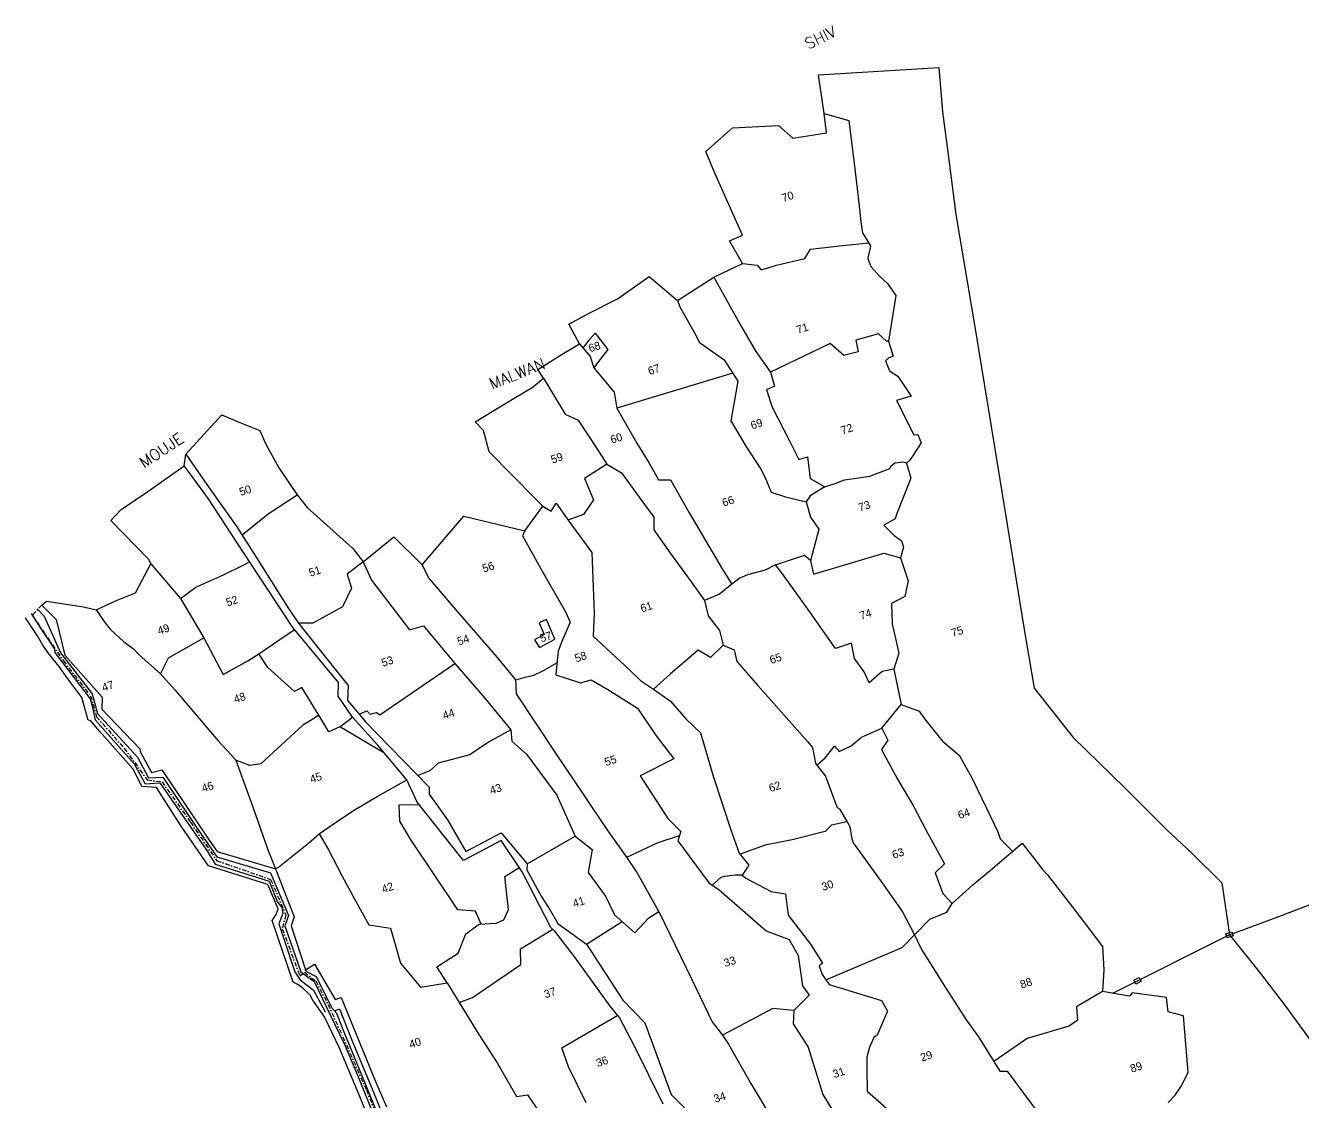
# Model space of a CAD drawing. Header units: metres. Extents: x 337193 to 339708, y 1772595 to 1775040.
# Drawn here: x 337193 to 338645, y 1773817 to 1775040 of the extents above; entities that cross this region are included whole.
import ezdxf

# ---------------------------------------------------------------- set-up
doc = ezdxf.new("R2010")
doc.units = ezdxf.units.M
doc.header["$MEASUREMENT"] = 0
doc.linetypes.add('DASHDOT', pattern=[1, 0.5, -0.25, 0, -0.25])
for name, color, linetype in [('LINE_WATER', 4, 'Continuous'), ('OFF', 1, 'Continuous'), ('POLY_PARCEL', 6, 'Continuous'), ('POLY_ROAD', 30, 'Continuous'), ('POLY_WATER', 4, 'Continuous'), ('TEXT_MAPOUT', 7, 'Continuous'), ('TEXT_PARCEL', 7, 'Continuous'), ('V_BOUND_LINE', 7, 'Continuous'), ('V_BOUND_STREAM_LINE', 7, 'DASHDOT')]:
    doc.layers.add(name, color=color, linetype=linetype)
doc.styles.get("Standard").update_dxf_attribs({"font": 'simplex.shx'})
doc.styles.add('TEXT_MAP', font='', dxfattribs={"height": 1.8})
doc.styles.get('TEXT_MAP').set_extended_font_data('Kruti Dev 050')

msp = doc.modelspace()

# ---------------------------------------------------------------- linework, layer by layer
for points in [[(338556.7, 1774008.8), (338563.4, 1774011), (338564.9, 1774006.4), (338558.3, 1774004.2)], [(338452.1, 1773956), (338458.4, 1773959.1), (338460.6, 1773954.8), (338454.3, 1773951.6)]]:
    msp.add_lwpolyline(points, close=True)
at = {"layer": 'LINE_WATER'}
for p, q in [((337199.2, 1774372.6), (337209.7, 1774355.9)), ((337205.9, 1774378), (337214, 1774369.7)), ((337214, 1774369.7), (337232.4, 1774327.9)), ((337206.3, 1774347.4), (337192.8, 1774367.6)), ((337209.7, 1774355.9), (337225.5, 1774333)), ((337212.6, 1774336.7), (337206.3, 1774347.4)), ((337217.3, 1774329.6), (337212.6, 1774336.7)), ((337224.1, 1774320.8), (337217.3, 1774329.6)), ((337225.5, 1774333), (337226.2, 1774328.2)), ((337226.2, 1774328.2), (337266.2, 1774275.7)), ((337232.4, 1774327.9), (337268.5, 1774281.3)), ((337231.2, 1774312.4), (337224.1, 1774320.8)), ((337240.9, 1774298.3), (337231.2, 1774312.4)), ((337256.6, 1774277.3), (337240.9, 1774298.3)), ((337263.9, 1774251.6), (337256.6, 1774277.3)), ((337266.2, 1774275.7), (337268.4, 1774267.3)), ((337268.5, 1774281.3), (337274.5, 1774259.1)), ((337268.4, 1774267.3), (337271.9, 1774251.7)), ((337274.5, 1774259.1), (337319.9, 1774209.3)), ((337267.1, 1774250.7), (337263.9, 1774251.6)), ((337276.7, 1774239), (337267.1, 1774250.7)), ((337271.9, 1774251.7), (337316.1, 1774201.8)), ((337315.3, 1774195.9), (337276.7, 1774239)), ((337319.9, 1774209.3), (337332.7, 1774186)), ((337318.8, 1774188.7), (337315.3, 1774195.9)), ((337316.1, 1774201.8), (337328.9, 1774179.2)), ((337324.9, 1774176), (337318.8, 1774188.7)), ((337328.9, 1774179.2), (337345.6, 1774180.2)), ((337332.7, 1774186), (337348.8, 1774186.7)), ((337345.6, 1774180.2), (337399.6, 1774102.4)), ((337348.8, 1774186.7), (337387.5, 1774129)), ((337341.5, 1774174.9), (337324.9, 1774176)), ((337369.8, 1774131.1), (337341.5, 1774174.9)), ((337400.6, 1774085.8), (337369.8, 1774131.1)), ((337387.5, 1774129), (337410.2, 1774096.2)), ((337399.6, 1774102.4), (337408.4, 1774087.9)), ((337410.2, 1774096.2), (337471, 1774078.2)), ((337428.5, 1774077.1), (337400.6, 1774085.8)), ((337408.4, 1774087.9), (337469.8, 1774068.5)), ((337468.1, 1774064.6), (337428.5, 1774077.1)), ((337480, 1774037), (337468.1, 1774064.6)), ((337469.8, 1774068.5), (337479.3, 1774044.8)), ((337471, 1774078.2), (337491.5, 1774029.5)), ((337477.6, 1774030.5), (337480, 1774037)), ((337479.3, 1774044.8), (337483.9, 1774038.6)), ((337483.9, 1774038.6), (337485.3, 1774031.7)), ((337473, 1774023.8), (337477.6, 1774030.5)), ((337496.8, 1773953.9), (337473, 1774023.8)), ((337485.3, 1774031.7), (337480.6, 1774020.1)), ((337491.5, 1774029.5), (337487.5, 1774018)), ((337480.6, 1774020.1), (337498.8, 1773965.7)), ((337487.5, 1774018), (337505.5, 1773965.7)), ((337498.8, 1773965.7), (337505, 1773956.4)), ((337505.5, 1773965.7), (337520.6, 1773954.5)), ((337512.6, 1773965.4), (337511.1, 1773968)), ((337523.3, 1773959.7), (337512.6, 1773965.4)), ((337501.6, 1773951.5), (337496.8, 1773953.9)), ((337507.7, 1773947.5), (337501.6, 1773951.5)), ((337505, 1773956.4), (337519.9, 1773944.8)), ((337520.6, 1773954.5), (337529.8, 1773935.8)), ((337541, 1773924.8), (337523.3, 1773959.7)), ((337516.4, 1773939.1), (337507.7, 1773947.5)), ((337519.4, 1773933.5), (337516.4, 1773939.1)), ((337532.7, 1773914.6), (337519.4, 1773933.5)), ((337519.9, 1773944.8), (337533.4, 1773920.2)), ((337529.8, 1773935.8), (337544.3, 1773905.9)), ((337546.6, 1773918.1), (337541, 1773924.8)), ((337543.9, 1773921.3), (337549.4, 1773923.5)), ((337549.4, 1773923.5), (337563, 1773890)), ((337549.9, 1773878.1), (337532.7, 1773914.6)), ((337544.3, 1773905.9), (337555.5, 1773882.3)), ((337553.1, 1773901.4), (337546.6, 1773918.1)), ((337581.1, 1773833.5), (337553.1, 1773901.4)), ((337563, 1773890), (337587.2, 1773831.6)), ((337573.4, 1773822), (337549.9, 1773878.1)), ((337555.5, 1773882.3), (337571.8, 1773843.8)), ((337571.8, 1773843.8), (337587.6, 1773805.1)), ((337610.5, 1773760.7), (337581.1, 1773833.5)), ((337598.7, 1773759), (337573.4, 1773822)), ((337587.2, 1773831.6), (337611.8, 1773770.5))]:
    msp.add_line(p, q, dxfattribs=at)
at = {"layer": 'OFF'}
msp.add_line((337373.2, 1774540.4), (337374.8, 1774553.5), dxfattribs=at)
at = {"layer": 'POLY_PARCEL'}
for p, q in [((338100.3, 1774940.4), (338128.2, 1774932.5)), ((338128.2, 1774932.5), (338134.6, 1774880.8)), ((338134.6, 1774880.8), (338139.7, 1774839)), ((338139.7, 1774839), (338141.9, 1774817.5)), ((338141.9, 1774817.5), (338144, 1774805.1)), ((338144, 1774805.1), (338153, 1774790.4)), ((338084.7, 1774786.6), (338121.1, 1774790.8)), ((338121.1, 1774790.8), (338150.9, 1774793.8)), ((338153, 1774790.4), (338150.1, 1774776)), ((338046, 1774768.4), (338078.5, 1774775.7)), ((338078.5, 1774775.7), (338084.7, 1774786.6)), ((338150.1, 1774776), (338153.2, 1774766.7)), ((338007.5, 1774770.1), (338024.3, 1774768.1)), ((338024.3, 1774768.1), (338028.7, 1774763.1)), ((338028.7, 1774763.1), (338046, 1774768.4)), ((338153.2, 1774766.7), (338163.5, 1774755.5)), ((337975, 1774754.6), (338006.5, 1774698.3)), ((338163.5, 1774755.5), (338172.1, 1774747.5)), ((338172.1, 1774747.5), (338181.8, 1774733.7)), ((338181.8, 1774733.7), (338173.4, 1774682)), ((337933.7, 1774728.1), (337936.6, 1774720.3)), ((337936.6, 1774720.3), (337954.4, 1774688.6)), ((337834.1, 1774684.3), (337839.9, 1774691.1)), ((337839.9, 1774691.1), (337854.5, 1774672.3)), ((337954.4, 1774688.6), (337958.3, 1774681)), ((338006.5, 1774698.3), (338022.7, 1774670.4)), ((338162.1, 1774690.1), (338136.3, 1774683.1)), ((338171.2, 1774682), (338162.1, 1774690.1)), ((337822.1, 1774679), (337834.3, 1774664.5)), ((337826.3, 1774674), (337834.1, 1774684.3)), ((337958.3, 1774681), (337986.6, 1774660.7)), ((338107.2, 1774679.4), (338039.3, 1774646.8)), ((338122.6, 1774665.5), (338107.2, 1774679.4)), ((338136.3, 1774683.1), (338138.9, 1774669.9)), ((338173.4, 1774682), (338171.2, 1774682)), ((338173.4, 1774682), (338178.8, 1774665)), ((337834.3, 1774664.5), (337838.7, 1774651.8)), ((337845, 1774660.3), (337838.7, 1774651.8)), ((337854.5, 1774672.3), (337845, 1774660.3)), ((337986.6, 1774660.7), (338002.2, 1774636.6)), ((338022.7, 1774670.4), (338039.3, 1774646.8)), ((338138.9, 1774669.9), (338122.6, 1774665.5)), ((338173.9, 1774663.1), (338170, 1774659.7)), ((338170, 1774659.7), (338174.4, 1774648.2)), ((338178.8, 1774665), (338173.9, 1774663.1)), ((337838.7, 1774651.8), (337861.5, 1774624.2)), ((337996.4, 1774645.7), (337864.8, 1774605.9)), ((338039.3, 1774646.8), (338043.8, 1774630.8)), ((338174.4, 1774648.2), (338183.9, 1774642.3)), ((337781.3, 1774640), (337790.5, 1774624.6)), ((338002.2, 1774636.6), (337994.2, 1774591.4)), ((338043.8, 1774630.8), (338034.9, 1774626.8)), ((338183.9, 1774642.3), (338191, 1774631.8)), ((338191, 1774631.8), (338199, 1774619.4)), ((337790.5, 1774624.6), (337805.9, 1774599.1)), ((337861.5, 1774624.2), (337864.8, 1774605.9)), ((338034.9, 1774626.8), (338041.1, 1774607.1)), ((338199, 1774619.4), (338182.4, 1774614.6)), ((337864.8, 1774605.9), (337887.6, 1774566.1)), ((338041.1, 1774607.1), (338060.8, 1774568.6)), ((338182.4, 1774614.6), (338187.2, 1774605.9)), ((338187.2, 1774605.9), (338197.7, 1774584.2)), ((337805.9, 1774599.1), (337820.8, 1774592.4)), ((337820.8, 1774592.4), (337841.8, 1774560.2)), ((337994.2, 1774591.4), (338011.3, 1774562.7)), ((338197.7, 1774584.2), (338202, 1774575.4)), ((338202, 1774575.4), (338206.9, 1774576.1)), ((338206.9, 1774576.1), (338210.6, 1774566.6)), ((337841.8, 1774560.2), (337853.5, 1774542.3)), ((337887.6, 1774566.1), (337901.3, 1774543.2)), ((338011.3, 1774562.7), (338028.5, 1774536.5)), ((338060.8, 1774568.6), (338071.7, 1774547.5)), ((338210.6, 1774566.6), (338201.4, 1774552.6)), ((337901.3, 1774543.2), (337912.2, 1774524.4)), ((338071.7, 1774547.5), (338081.4, 1774550.5)), ((338081.4, 1774550.5), (338084.3, 1774526.1)), ((338180.6, 1774543.2), (338176.1, 1774539.7)), ((338190.5, 1774544.6), (338180.6, 1774543.2)), ((338193.7, 1774543.2), (338190.5, 1774544.6)), ((338197.4, 1774546.5), (338193.7, 1774543.2)), ((338193.7, 1774543.2), (338198.8, 1774526.3)), ((338201.4, 1774552.6), (338197.4, 1774546.5)), ((337853.5, 1774542.3), (337828.1, 1774525.9)), ((337853.5, 1774542.3), (337869.9, 1774532.2)), ((337869.9, 1774532.2), (337896, 1774496.5)), ((338028.5, 1774536.5), (338033, 1774527.8)), ((338174.5, 1774536.9), (338151.9, 1774528.4)), ((338176.1, 1774539.7), (338174.5, 1774536.9)), ((337828.1, 1774525.9), (337838.3, 1774501.6)), ((337912.2, 1774524.4), (337925.6, 1774524.4)), ((337925.6, 1774524.4), (337946.7, 1774487.6)), ((338033, 1774527.8), (338039.9, 1774510.4)), ((338084.3, 1774526.1), (338100.9, 1774516.6)), ((338100.9, 1774516.6), (338084.5, 1774506.3)), ((338112.4, 1774520), (338100.2, 1774516.2)), ((338123.1, 1774523.9), (338112.4, 1774520)), ((338134.3, 1774525.5), (338123.1, 1774523.9)), ((338151.9, 1774528.4), (338134.3, 1774525.5)), ((338198.8, 1774526.3), (338182.9, 1774486.3)), ((337468.5, 1774485.9), (337501.5, 1774507.3)), ((337838.3, 1774501.6), (337826.8, 1774485)), ((338039.9, 1774510.4), (338056.4, 1774505.1)), ((338056.4, 1774505.1), (338079.8, 1774499.3)), ((338084.5, 1774506.3), (338079.8, 1774499.3)), ((337438.9, 1774461.9), (337468.5, 1774485.9)), ((337780.8, 1774494.5), (337789.9, 1774489)), ((337789.9, 1774489), (337795.9, 1774497.9)), ((337795.9, 1774497.9), (337810, 1774477.5)), ((337896, 1774496.5), (337906.6, 1774482)), ((337946.7, 1774487.6), (337984.5, 1774423.4)), ((338079.8, 1774499.3), (338084.8, 1774481.9)), ((338182.9, 1774486.3), (338181.1, 1774480)), ((337826.8, 1774485), (337809.2, 1774478.7)), ((337810, 1774477.5), (337836.4, 1774441.9)), ((337906.6, 1774482), (337906.8, 1774467.7)), ((338084.8, 1774481.9), (338094.2, 1774468.5)), ((338181.1, 1774480), (338168, 1774472.8)), ((338168, 1774472.8), (338180, 1774461.1)), ((337760, 1774466.5), (337757.5, 1774460.8)), ((337757.5, 1774460.8), (337778, 1774424)), ((337906.8, 1774467.7), (337925.6, 1774440.9)), ((338094.2, 1774468.5), (338084.7, 1774432.4)), ((338180, 1774461.1), (338188.2, 1774455.3)), ((337836.4, 1774441.9), (337838.8, 1774373)), ((338190.5, 1774448.1), (338187.1, 1774435.8)), ((338188.2, 1774455.3), (338190.5, 1774448.1)), ((337335.1, 1774429.2), (337368.8, 1774389.5)), ((337416.9, 1774416), (337441.7, 1774428.3)), ((337441.7, 1774428.3), (337447.3, 1774431.4)), ((337576.4, 1774431.4), (337558.1, 1774417.4)), ((337576.4, 1774431.4), (337586.1, 1774410.5)), ((337651.2, 1774413.1), (337643.6, 1774427.8)), ((337925.6, 1774440.9), (337952.3, 1774404.3)), ((338045, 1774427.8), (338033.3, 1774422)), ((338045, 1774427.8), (338077.8, 1774438.8)), ((338051.9, 1774419.3), (338045, 1774427.8)), ((338077.8, 1774438.8), (338084.9, 1774433.3)), ((338084.7, 1774432.4), (338088.1, 1774417.4)), ((338088.1, 1774417.4), (338168.1, 1774441.1)), ((338168.1, 1774441.1), (338187.1, 1774435.8)), ((338187.1, 1774435.8), (338195.7, 1774409.8)), ((337386.2, 1774402.4), (337416.9, 1774416)), ((337558.1, 1774417.4), (337563.1, 1774401.2)), ((337677.2, 1774382.6), (337651.2, 1774413.1)), ((337778, 1774424), (337806.2, 1774374.4)), ((337984.5, 1774423.4), (337995.2, 1774405.9)), ((338004.6, 1774412.7), (337995.2, 1774405.9)), ((338013.3, 1774416.6), (338004.6, 1774412.7)), ((338033.3, 1774422), (338013.3, 1774416.6)), ((338069.6, 1774394.6), (338051.9, 1774419.3)), ((337368.8, 1774389.5), (337386.2, 1774402.4)), ((337563.1, 1774401.2), (337552.9, 1774380)), ((337586.1, 1774410.5), (337629.3, 1774354.2)), ((337952.3, 1774404.3), (337964.4, 1774387.2)), ((337995.2, 1774405.9), (337981.2, 1774394.7)), ((338195.7, 1774409.8), (338192.1, 1774391.8)), ((337368.8, 1774389.5), (337395.3, 1774344.9)), ((337981.2, 1774394.7), (337964.4, 1774387.2)), ((337964.4, 1774387.2), (337968.3, 1774370.1)), ((338085.7, 1774372.1), (338069.6, 1774394.6)), ((338192.1, 1774391.8), (338176.7, 1774384)), ((338176.7, 1774384), (338177.5, 1774360.7)), ((337273.2, 1774376.8), (337282.9, 1774362.3)), ((337552.9, 1774380), (337519.3, 1774361.6)), ((337729.2, 1774322.7), (337677.2, 1774382.6)), ((337806.2, 1774374.4), (337811.6, 1774362.8)), ((337838.8, 1774373), (337838, 1774346.7)), ((337968.3, 1774370.1), (337981.2, 1774353.3)), ((338113.2, 1774332.8), (338085.7, 1774372.1)), ((337282.9, 1774362.3), (337289, 1774354.8)), ((337289, 1774354.8), (337304.6, 1774340.6)), ((337458.1, 1774326.8), (337498.4, 1774354.4)), ((337519.3, 1774361.6), (337503.1, 1774361.6)), ((337629.3, 1774354.2), (337645.1, 1774358.6)), ((337645.1, 1774358.6), (337680.8, 1774315.8)), ((337784.8, 1774365.9), (337776.6, 1774362.1)), ((337776.6, 1774362.1), (337782.2, 1774348.8)), ((337794.1, 1774343.5), (337784.8, 1774365.9)), ((337811.6, 1774362.8), (337802.1, 1774340.7)), ((338177.5, 1774360.7), (338185.3, 1774327.4)), ((337304.6, 1774340.6), (337315.5, 1774332.5)), ((337355.2, 1774322.2), (337395.3, 1774344.9)), ((337395.3, 1774344.9), (337417.2, 1774303.2)), ((337782.2, 1774348.8), (337771.1, 1774342.6)), ((337771.1, 1774342.6), (337776.8, 1774334)), ((337776.8, 1774334), (337794.1, 1774343.5)), ((337802.1, 1774340.7), (337798.1, 1774329.9)), ((337838, 1774346.7), (337878.8, 1774309.1)), ((337981.2, 1774353.3), (337985.6, 1774336.8)), ((337315.5, 1774332.5), (337321.4, 1774325.9)), ((337321.4, 1774325.9), (337346.3, 1774304.1)), ((337445.4, 1774318.9), (337458.1, 1774326.8)), ((337468.3, 1774311.1), (337458.1, 1774326.8)), ((337798.1, 1774329.9), (337796.8, 1774318.7)), ((337957.2, 1774331), (337925.6, 1774304)), ((337971.1, 1774322.6), (337957.2, 1774331)), ((337957.2, 1774331), (337957.2, 1774331)), ((337985.6, 1774336.8), (337971.1, 1774322.6)), ((337985.6, 1774336.8), (337985.6, 1774336.8)), ((337985.6, 1774336.8), (337998.2, 1774331.4)), ((337998.2, 1774331.4), (338000.9, 1774318.2)), ((338131.4, 1774338.9), (338113.2, 1774332.8)), ((338134.8, 1774321.5), (338131.4, 1774338.9)), ((338185.3, 1774327.4), (338179.6, 1774309.3)), ((337346.3, 1774304.1), (337355.2, 1774322.2)), ((337417.2, 1774303.2), (337445.4, 1774318.9)), ((337498.5, 1774284), (337468.3, 1774311.1)), ((337595.5, 1774257.5), (337680.8, 1774315.8)), ((337680.8, 1774315.8), (337714.7, 1774276.5)), ((337750.1, 1774297.4), (337729.2, 1774322.7)), ((337781.3, 1774308), (337796.6, 1774316.6)), ((337796.8, 1774318.7), (337795.3, 1774302.9)), ((338000.9, 1774318.2), (338025.1, 1774291)), ((338145.7, 1774306.2), (338134.8, 1774321.5)), ((337346.3, 1774304.1), (337362.3, 1774285.9)), ((337750.1, 1774297.4), (337760.7, 1774300.3)), ((337750.7, 1774281.3), (337750.1, 1774297.4)), ((337760.7, 1774300.3), (337770.5, 1774302.6)), ((337770.5, 1774302.6), (337781.3, 1774308)), ((337795.3, 1774302.9), (337823.4, 1774293.9)), ((337823.4, 1774293.9), (337835.5, 1774297.3)), ((337835.5, 1774297.3), (337854.4, 1774286.3)), ((337878.8, 1774309.1), (337891.6, 1774296.6)), ((337891.6, 1774296.6), (337906.2, 1774286.7)), ((337925.6, 1774304), (337906.2, 1774286.7)), ((338151.6, 1774293.9), (338145.7, 1774306.2)), ((338166.3, 1774306.7), (338151.6, 1774293.9)), ((338179.6, 1774309.3), (338166.3, 1774306.7)), ((338179.6, 1774309.3), (338187.8, 1774269.3)), ((337362.3, 1774285.9), (337390.3, 1774253.4)), ((337506.7, 1774288.6), (337498.5, 1774284)), ((337525.9, 1774257.2), (337506.7, 1774288.6)), ((337854.4, 1774286.3), (337888.1, 1774264.9)), ((337906.2, 1774286.7), (337925.6, 1774272.9)), ((338025.1, 1774291), (338081.5, 1774227.1)), ((337714.7, 1774276.5), (337744.2, 1774240.3)), ((337796.2, 1774212.8), (337750.7, 1774281.3)), ((337925.6, 1774272.9), (337943.2, 1774252.9)), ((338165.7, 1774242.5), (338187.8, 1774269.3)), ((338187.8, 1774269.3), (338208.1, 1774261.5)), ((337390.3, 1774253.4), (337411.7, 1774227.9)), ((337525.9, 1774257.2), (337516.2, 1774250.7)), ((337537.3, 1774238.3), (337525.9, 1774257.2)), ((337549.9, 1774243.9), (337564.5, 1774254.9)), ((337572.1, 1774258.1), (337580.6, 1774262)), ((337580.6, 1774262), (337584.3, 1774258.4)), ((337584.3, 1774258.4), (337591.6, 1774260.3)), ((337591.6, 1774260.3), (337595.5, 1774257.5)), ((337888.1, 1774264.9), (337909.4, 1774233.7)), ((337943.2, 1774252.9), (337959.6, 1774237)), ((338208.1, 1774261.5), (338214.5, 1774252.4)), ((337507.9, 1774245.6), (337460, 1774201.7)), ((337516.2, 1774250.7), (337507.9, 1774245.6)), ((337549.9, 1774243.9), (337537.3, 1774238.3)), ((337600, 1774214.4), (337549.9, 1774243.9)), ((337744.2, 1774240.3), (337719, 1774226.3)), ((337744.2, 1774240.3), (337745.5, 1774227.6)), ((338142.7, 1774232), (338165.7, 1774242.5)), ((338165.7, 1774242.5), (338172.8, 1774228.8)), ((338214.5, 1774252.4), (338231.5, 1774231.7)), ((337411.7, 1774227.9), (337426.1, 1774212.4)), ((337719, 1774226.3), (337697.5, 1774212.2)), ((337745.5, 1774227.6), (337762, 1774212.7)), ((337909.4, 1774233.7), (337929.4, 1774207.4)), ((337959.6, 1774237), (337974.7, 1774186.5)), ((338081.5, 1774227.1), (338087, 1774220.3)), ((338130.8, 1774222.4), (338142.7, 1774232)), ((338172.8, 1774228.8), (338165.3, 1774218.3)), ((338231.5, 1774231.7), (338234.8, 1774227.5)), ((338234.8, 1774227.5), (338253.8, 1774211.7)), ((337426.1, 1774212.4), (337431.7, 1774206)), ((337697.5, 1774212.2), (337661.7, 1774202.6)), ((337762, 1774212.7), (337796.7, 1774166.1)), ((337827.4, 1774166.4), (337796.2, 1774212.8)), ((338087, 1774220.3), (338090.5, 1774202.2)), ((338101.6, 1774208.5), (338111.9, 1774221.8)), ((338111.9, 1774221.8), (338117.4, 1774215.8)), ((338117.4, 1774215.8), (338130.8, 1774222.4)), ((338165.3, 1774218.3), (338183.6, 1774184.5)), ((338253.8, 1774211.7), (338268, 1774185.8)), ((337431.7, 1774206), (337451.5, 1774151.9)), ((337447.7, 1774200), (337431.7, 1774206)), ((337460, 1774201.7), (337447.7, 1774200)), ((337661.7, 1774202.6), (337652.3, 1774193.9)), ((337929.4, 1774207.4), (337891.1, 1774188.1)), ((338090.5, 1774202.2), (338101.9, 1774187.8)), ((338091.9, 1774200.5), (338101.6, 1774208.5)), ((337592.5, 1774164.7), (337625.9, 1774183.7)), ((337652.3, 1774193.9), (337638.6, 1774188.6)), ((337891.1, 1774188.1), (337891.1, 1774188.1)), ((337891.1, 1774188.1), (337922.5, 1774139.7)), ((337974.7, 1774186.5), (337994.4, 1774126.7)), ((338101.9, 1774187.8), (338114.7, 1774152.9)), ((338183.6, 1774184.5), (338201.7, 1774153.8)), ((338268, 1774185.8), (338284.7, 1774151.3)), ((337796.7, 1774166.1), (337817.3, 1774119.7)), ((337853.7, 1774127.1), (337827.4, 1774166.4)), ((337451.5, 1774151.9), (337467.8, 1774105.3)), ((337567.4, 1774150.1), (337592.5, 1774164.7)), ((337617.2, 1774155.4), (337639.8, 1774155.6)), ((337618, 1774136.7), (337617.2, 1774155.4)), ((338114.7, 1774152.9), (338118, 1774149.8)), ((338201.7, 1774153.8), (338215.7, 1774126.7)), ((338284.7, 1774151.3), (338297.5, 1774124.7)), ((337546, 1774136.1), (337567.4, 1774150.1)), ((337630.1, 1774116.3), (337618, 1774136.7)), ((337922.5, 1774139.7), (337937.4, 1774125.1)), ((338118, 1774149.8), (338126.3, 1774136)), ((337514.4, 1774111.7), (337526.4, 1774122.2)), ((337526.4, 1774122.2), (337546, 1774136.1)), ((337526.4, 1774122.2), (337536.8, 1774104.8)), ((337876.1, 1774096), (337853.7, 1774127.1)), ((337937.4, 1774125.1), (337934, 1774114.3)), ((337994.4, 1774126.7), (338003.8, 1774100.4)), ((338101.5, 1774124.9), (338063.9, 1774115.6)), ((338108.5, 1774132), (338101.5, 1774124.9)), ((338126.3, 1774136), (338108.5, 1774132)), ((338126.3, 1774136), (338129.3, 1774130.8)), ((338129.3, 1774130.8), (338131.2, 1774118.7)), ((338215.7, 1774126.7), (338236.9, 1774088.3)), ((338297.5, 1774124.7), (338300.1, 1774116.5)), ((337480.4, 1774084.3), (337514.4, 1774111.7)), ((337683.9, 1774035.9), (337630.1, 1774116.3)), ((337763, 1774088.4), (337817.3, 1774119.7)), ((337817.3, 1774119.7), (337836.5, 1774104.6)), ((337876.1, 1774096), (337911.5, 1774112.4)), ((337911.5, 1774112.4), (337936, 1774120.6)), ((337934, 1774114.3), (337969.5, 1774066.4)), ((338033.4, 1774109.5), (338004.8, 1774099.3)), ((338063.9, 1774115.6), (338033.4, 1774109.5)), ((338131.2, 1774118.7), (338133.1, 1774112.2)), ((338133.1, 1774112.2), (338164.9, 1774068.2)), ((338289.2, 1774081.1), (338325.1, 1774111.9)), ((338300.1, 1774116.5), (338314.2, 1774102.5)), ((338325.1, 1774111.9), (338348.8, 1774081.5)), ((337467.8, 1774105.3), (337476.9, 1774082.5)), ((337536.8, 1774104.8), (337552.5, 1774074.3)), ((337836.5, 1774104.6), (337832.2, 1774078.5)), ((337886.9, 1774079.7), (337876.1, 1774096)), ((338003.8, 1774100.4), (338014.7, 1774086.7)), ((337476.9, 1774082.5), (337480.4, 1774084.3)), ((337737.3, 1774073.8), (337753.8, 1774084)), ((337912.5, 1774034.2), (337886.9, 1774079.7)), ((338014.7, 1774086.7), (338007.2, 1774075.5)), ((338236.9, 1774088.3), (338226.6, 1774077.9)), ((338269.1, 1774064.3), (338289.2, 1774081.1)), ((338348.8, 1774081.5), (338354.1, 1774075.7)), ((337552.5, 1774074.3), (337567.1, 1774047.7)), ((337741.6, 1774036.3), (337737.3, 1774073.8)), ((337832.2, 1774078.5), (337851.9, 1774051.6)), ((337969.5, 1774066.4), (337980.6, 1774059)), ((337982.7, 1774072.8), (337972.9, 1774064.1)), ((337987, 1774073.7), (337982.7, 1774072.8)), ((337999.3, 1774075.4), (337987, 1774073.7)), ((338007.2, 1774075.5), (337999.3, 1774075.4)), ((338007.2, 1774075.5), (338011.1, 1774071.8)), ((338011.1, 1774071.8), (338039.9, 1774056.8)), ((338164.9, 1774068.2), (338189.2, 1774033.7)), ((338226.6, 1774077.9), (338235.1, 1774054.5)), ((338245.7, 1774043.2), (338269.1, 1774064.3)), ((338354.1, 1774075.7), (338382.7, 1774038.7)), ((337851.9, 1774051.6), (337862.1, 1774030.3)), ((337980.6, 1774059), (338034.5, 1774012.3)), ((338039.9, 1774056.8), (338056.2, 1774054.2)), ((338056.2, 1774054.2), (338059.4, 1774029.9)), ((338235.1, 1774054.5), (338245.7, 1774043.2)), ((337567.1, 1774047.7), (337582.9, 1774019.1)), ((337704.2, 1774034.5), (337683.9, 1774035.9)), ((337736.3, 1774024.8), (337741.6, 1774036.3)), ((338239.5, 1774033.3), (338245.7, 1774043.2)), ((338382.7, 1774038.7), (338416.5, 1773994.3)), ((337710.7, 1774019.7), (337704.2, 1774034.5)), ((337708.2, 1774019.6), (337727.7, 1774020.9)), ((337727.7, 1774020.9), (337736.3, 1774024.8)), ((337830.1, 1773997.1), (337870.7, 1774022.6)), ((337862.1, 1774030.3), (337885.1, 1774009.8)), ((337885.1, 1774009.8), (337901.2, 1774027)), ((337901.2, 1774027), (337912.5, 1774034.2)), ((337912.5, 1774034.2), (337949.9, 1773956.9)), ((338059.4, 1774029.9), (338084.8, 1773997)), ((338189.2, 1774033.7), (338203.1, 1774007.7)), ((338203.1, 1774007.7), (338220.4, 1774025.2)), ((338220.4, 1774025.2), (338239.5, 1774033.3)), ((337582.9, 1774019.1), (337607.5, 1774015.2)), ((337607.5, 1774015.2), (337619, 1773975.5)), ((337684.3, 1773986.8), (337693, 1774008.6)), ((337693, 1774008.6), (337708.2, 1774019.6)), ((337755.4, 1773991.8), (337792, 1774014)), ((338034.5, 1774012.3), (338060.5, 1774002.2)), ((338188.8, 1773993.1), (338203.1, 1774007.7)), ((338203.1, 1774007.7), (338210.9, 1773991)), ((338560.8, 1774007.6), (338427.8, 1773941.1)), ((338560.8, 1774007.6), (338596.2, 1773963.7)), ((337755.5, 1773973.8), (337755.4, 1773991.8)), ((338060.5, 1774002.2), (338070.7, 1773984.2)), ((338084.8, 1773997), (338098.4, 1773975.3)), ((338102.3, 1773956.3), (338188.8, 1773993.1)), ((338416.5, 1773994.3), (338417.9, 1773968)), ((337660, 1773971.4), (337684.3, 1773986.8)), ((338070.7, 1773984.2), (338075.8, 1773949.5)), ((338210.9, 1773991), (338238.5, 1773947.1)), ((337619, 1773975.5), (337641.8, 1773948.2)), ((337672, 1773952.9), (337660, 1773971.4)), ((337700.8, 1773936.4), (337755.5, 1773973.8)), ((338098.4, 1773975.3), (338094.8, 1773972.3)), ((338094.8, 1773972.3), (338098.1, 1773962.4)), ((338098.1, 1773962.4), (338105.8, 1773951.1)), ((338417.9, 1773968), (338416.4, 1773943.1)), ((338596.2, 1773963.7), (338624.5, 1773926.5)), ((337641.8, 1773948.2), (337672, 1773952.9)), ((337672, 1773952.9), (337685.4, 1773930.7)), ((337949.9, 1773956.9), (337973.2, 1773908.6)), ((338075.8, 1773949.5), (338083.3, 1773939.2)), ((338105.8, 1773951.1), (338165.6, 1773933.1)), ((337685.4, 1773930.7), (337700.8, 1773936.4)), ((338083.3, 1773939.2), (338065.9, 1773921.7)), ((338238.5, 1773947.1), (338261.8, 1773911)), ((338416.4, 1773943.1), (338387.2, 1773925.7)), ((338447.2, 1773937.8), (338416.4, 1773943.1)), ((338450.1, 1773941.8), (338447.2, 1773937.8)), ((338489.3, 1773936.3), (338450.1, 1773941.8)), ((338491, 1773920), (338489.3, 1773936.3)), ((337685.4, 1773930.7), (337707.9, 1773894.5)), ((338042.1, 1773924), (337984.9, 1773893.5)), ((338065.9, 1773921.7), (338042.1, 1773924)), ((338065.9, 1773921.7), (338065.2, 1773906.4)), ((338172.4, 1773921), (338160.4, 1773893.8)), ((338165.6, 1773933.1), (338172.4, 1773921)), ((338387.2, 1773925.7), (338388.2, 1773910.3)), ((338508.6, 1773915.5), (338491, 1773920)), ((338624.5, 1773926.5), (338653.1, 1773887.4)), ((337802.3, 1773879.4), (337865.8, 1773916.2)), ((337973.2, 1773908.6), (337984.9, 1773893.5)), ((338065.2, 1773906.4), (338082, 1773880)), ((338261.8, 1773911), (338275.5, 1773891.6)), ((338388.2, 1773910.3), (338378.4, 1773903.8)), ((338514, 1773851.6), (338508.6, 1773915.5)), ((337707.9, 1773894.5), (337728.8, 1773862.2)), ((337984.9, 1773893.5), (337991.7, 1773883.4)), ((338156.6, 1773891), (338151.8, 1773879.9)), ((338160.4, 1773893.8), (338156.6, 1773891)), ((338275.5, 1773891.6), (338292.9, 1773863.7)), ((338330.9, 1773890), (338316.3, 1773879.7)), ((338356.9, 1773897.5), (338330.9, 1773890)), ((338378.4, 1773903.8), (338356.9, 1773897.5)), ((337809.7, 1773857.8), (337802.3, 1773879.4)), ((337991.7, 1773883.4), (338016.9, 1773838.9)), ((338082, 1773880), (338098.8, 1773826.2)), ((338151.8, 1773879.9), (338148.7, 1773868.7)), ((338316.3, 1773879.7), (338292.9, 1773863.7)), ((337728.8, 1773862.2), (337750.8, 1773824.1)), ((338148.7, 1773868.7), (338148.6, 1773855.9)), ((338292.9, 1773863.7), (338300, 1773852.6)), ((337829.8, 1773816.6), (337809.7, 1773857.8)), ((338148.6, 1773855.9), (338149.3, 1773830.1)), ((338300, 1773852.6), (338308.4, 1773852.7)), ((338308.4, 1773852.7), (338344.4, 1773804.2)), ((338506.3, 1773835.9), (338514, 1773851.6)), ((338016.9, 1773838.9), (338067.5, 1773754.7)), ((338499, 1773825.5), (338506.3, 1773835.9)), ((337750.8, 1773824.1), (337763.3, 1773825.8)), ((337763.3, 1773825.8), (337798.9, 1773773.7)), ((338098.8, 1773826.2), (338140.1, 1773759)), ((338149.3, 1773830.1), (338178, 1773804.5)), ((338491.3, 1773817.2), (338499, 1773825.5))]:
    msp.add_line(p, q, dxfattribs=at)
at = {"layer": 'POLY_ROAD'}
for p, q in [((337374.8, 1774553.5), (337398.9, 1774519.1)), ((337382.3, 1774528.1), (337373.2, 1774540.4)), ((337401.6, 1774501.6), (337382.3, 1774528.1)), ((337398.9, 1774519.1), (337433, 1774471.2)), ((337425.4, 1774464.8), (337401.6, 1774501.6)), ((337433, 1774471.2), (337455, 1774436.5)), ((337457.8, 1774415.4), (337425.4, 1774464.8)), ((337455, 1774436.5), (337491.8, 1774378.4)), ((337496.4, 1774356.8), (337457.8, 1774415.4)), ((337491.8, 1774378.4), (337503.1, 1774361.6)), ((337548.5, 1774294.4), (337496.4, 1774356.8)), ((337503.1, 1774361.6), (337530.8, 1774326.7)), ((337530.8, 1774326.7), (337559.3, 1774291)), ((337548.1, 1774278.8), (337548.5, 1774294.4)), ((337559.3, 1774291), (337558.8, 1774273.8)), ((337564.5, 1774254.9), (337548.1, 1774278.8)), ((337558.8, 1774273.8), (337572.1, 1774258.1)), ((337592.6, 1774223.3), (337564.5, 1774254.9)), ((337572.1, 1774258.1), (337579.3, 1774249.4)), ((337579.3, 1774249.4), (337607.3, 1774220.8)), ((337625.9, 1774183.7), (337592.6, 1774223.3)), ((337607.3, 1774220.8), (337651.5, 1774175.3)), ((337637.7, 1774158.2), (337625.9, 1774183.7)), ((337651.5, 1774175.3), (337651.3, 1774167.2)), ((337651.3, 1774167.2), (337672.3, 1774138.4)), ((337690.4, 1774092.2), (337637.7, 1774158.2)), ((337672.3, 1774138.4), (337693, 1774102.1)), ((337693, 1774102.1), (337733.1, 1774123.4)), ((337733.1, 1774123.4), (337763, 1774088.4)), ((337733.2, 1774114.6), (337690.4, 1774092.2)), ((337757, 1774079.3), (337733.2, 1774114.6)), ((337789.8, 1774016), (337757, 1774079.3)), ((337763, 1774088.4), (337762.5, 1774081.4)), ((337762.5, 1774081.4), (337778.9, 1774051.4)), ((337778.9, 1774051.4), (337789.1, 1774035.5)), ((337789.1, 1774035.5), (337797.5, 1774020.3)), ((337794.4, 1774011.8), (337789.8, 1774016)), ((337816.8, 1773982.1), (337794.4, 1774011.8)), ((337797.5, 1774020.3), (337830.1, 1773997.1)), ((337830.1, 1773997.1), (337871.5, 1773933.2)), ((337857.2, 1773926.5), (337816.8, 1773982.1)), ((337867.8, 1773913.7), (337857.2, 1773926.5)), ((337871.5, 1773933.2), (337896.4, 1773907.5)), ((337884.8, 1773881.1), (337867.8, 1773913.7)), ((337896.4, 1773907.5), (337926.6, 1773826.2)), ((337917.2, 1773815.4), (337884.8, 1773881.1)), ((337926.6, 1773826.2), (337943.8, 1773808.9))]:
    msp.add_line(p, q, dxfattribs=at)
at = {"layer": 'POLY_WATER'}
for p, q in [((337211.3, 1774382.2), (337227.7, 1774365.7)), ((337227.7, 1774365.7), (337237.6, 1774325.3)), ((337237.6, 1774325.3), (337279.9, 1774277.6)), ((337279.9, 1774277.6), (337279.4, 1774264)), ((337279.4, 1774264), (337322.7, 1774218.9)), ((337322.7, 1774218.9), (337322.9, 1774216)), ((337322.9, 1774216), (337335.9, 1774191.8)), ((337335.9, 1774191.8), (337347.7, 1774195.1)), ((337347.7, 1774195.1), (337401.6, 1774115)), ((337401.6, 1774115), (337410.5, 1774102.3)), ((337410.5, 1774102.3), (337476.9, 1774082.5)), ((337476.9, 1774082.5), (337498, 1774028.1)), ((337498, 1774028.1), (337494.5, 1774018)), ((337494.5, 1774018), (337511.1, 1773968)), ((337511.1, 1773968), (337521.2, 1773974.1)), ((337521.2, 1773974.1), (337544.7, 1773934.1)), ((337544.7, 1773934.1), (337551.4, 1773936.3)), ((337551.4, 1773936.3), (337590.5, 1773840.8)), ((337590.5, 1773840.8), (337603, 1773812.2))]:
    msp.add_line(p, q, dxfattribs=at)
at = {"layer": 'V_BOUND_LINE'}
for p, q in [((338093.9, 1774984.4), (338230.5, 1774992.7)), ((338100.3, 1774940.4), (338093.9, 1774984.4)), ((338230.5, 1774992.7), (338234.8, 1774942.5)), ((338103.1, 1774918.7), (338100.3, 1774940.4)), ((338234.8, 1774942.5), (338242.1, 1774888.1)), ((337965.9, 1774897.3), (337996, 1774924.3)), ((337996, 1774924.3), (338048.5, 1774927.1)), ((338048.5, 1774927.1), (338064.8, 1774912.4)), ((338064.8, 1774912.4), (338103.1, 1774918.7)), ((337976.1, 1774872.9), (337965.9, 1774897.3)), ((338242.1, 1774888.1), (338250, 1774825.8)), ((338007.4, 1774802.4), (337976.1, 1774872.9)), ((338250, 1774825.8), (338271.9, 1774695.9)), ((337992.6, 1774796), (338007.4, 1774802.4)), ((338007.5, 1774770.1), (337992.6, 1774796)), ((337975, 1774754.6), (338007.5, 1774770.1)), ((337865.4, 1774730.2), (337901.5, 1774755.5)), ((337901.5, 1774755.5), (337933.7, 1774728.1)), ((337933.7, 1774728.1), (337975, 1774754.6)), ((337832.6, 1774713.2), (337865.4, 1774730.2)), ((337810, 1774701.2), (337832.6, 1774713.2)), ((337822.1, 1774679), (337810, 1774701.2)), ((338271.9, 1774695.9), (338293.8, 1774562.1)), ((337802.5, 1774667.1), (337822.1, 1774679)), ((337775, 1774649.6), (337802.5, 1774667.1)), ((337781.3, 1774640), (337775, 1774649.6)), ((337768.4, 1774629.2), (337781.3, 1774640)), ((337703.9, 1774590.2), (337749.9, 1774618.5)), ((337749.9, 1774618.5), (337768.4, 1774629.2)), ((337374.8, 1774553.5), (337415.9, 1774598.1)), ((337415.9, 1774598.1), (337436.5, 1774589.7)), ((337436.5, 1774589.7), (337459.1, 1774580.6)), ((337713.3, 1774580.5), (337703.9, 1774590.2)), ((337459.1, 1774580.6), (337465.9, 1774565)), ((337719.7, 1774556.3), (337713.3, 1774580.5)), ((337465.9, 1774565), (337480.8, 1774538.1)), ((338293.8, 1774562.1), (338310.4, 1774459.5)), ((337745.6, 1774529.6), (337719.7, 1774556.3)), ((337331.7, 1774511), (337373.2, 1774540.4)), ((337480.8, 1774538.1), (337501.5, 1774507.3)), ((337772.2, 1774502.9), (337745.6, 1774529.6)), ((337301.3, 1774490.6), (337331.7, 1774511)), ((337501.5, 1774507.3), (337512.9, 1774493.1)), ((337780.8, 1774494.5), (337772.2, 1774502.9)), ((337289.9, 1774478.3), (337301.3, 1774490.6)), ((337512.9, 1774493.1), (337564.9, 1774446.6)), ((337760, 1774466.5), (337780.8, 1774494.5)), ((337333.1, 1774433.9), (337289.9, 1774478.3)), ((337643.6, 1774427.8), (337690.8, 1774483.2)), ((337690.8, 1774483.2), (337760, 1774466.5)), ((337576.4, 1774431.4), (337611.5, 1774459.8)), ((337611.5, 1774459.8), (337643.6, 1774427.8)), ((338310.4, 1774459.5), (338326.7, 1774359)), ((337564.9, 1774446.6), (337576.4, 1774431.4)), ((337317.8, 1774395.9), (337335.1, 1774429.2)), ((337335.1, 1774429.2), (337333.1, 1774433.9)), ((337211.3, 1774382.2), (337216.8, 1774386.5)), ((337216.8, 1774386.5), (337258.7, 1774380.1)), ((337273.2, 1774376.8), (337296.9, 1774387.7)), ((337296.9, 1774387.7), (337317.8, 1774395.9)), ((337258.7, 1774380.1), (337273.2, 1774376.8)), ((338326.7, 1774359), (338338.9, 1774287.9)), ((338338.9, 1774287.9), (338383.2, 1774231.6)), ((338383.2, 1774231.6), (338442.1, 1774174.7)), ((338442.1, 1774174.7), (338489.4, 1774127.1)), ((338489.4, 1774127.1), (338518.2, 1774100.2)), ((338518.2, 1774100.2), (338552, 1774066.8)), ((338620, 1774029.7), (338773.9, 1774089.1)), ((338552, 1774066.8), (338560.8, 1774007.6)), ((338560.8, 1774007.6), (338620, 1774029.7))]:
    msp.add_line(p, q, dxfattribs=at)
at = {"layer": 'V_BOUND_STREAM_LINE', "ltscale": 10}
for p, q in [((337211.3, 1774382.2), (337200.6, 1774370.4)), ((337200.6, 1774370.4), (337235.8, 1774318.8)), ((337235.8, 1774318.8), (337266.7, 1774279.2)), ((337266.7, 1774279.2), (337273.6, 1774255.3)), ((337273.6, 1774255.3), (337305, 1774219.5)), ((337305, 1774219.5), (337331.2, 1774183.6)), ((337331.2, 1774183.6), (337348, 1774181.4)), ((337348, 1774181.4), (337380.3, 1774135.5)), ((337380.3, 1774135.5), (337410.2, 1774091.8)), ((337410.2, 1774091.8), (337471.3, 1774070.6)), ((337471.3, 1774070.6), (337488.6, 1774030.2)), ((337488.6, 1774030.2), (337484.5, 1774014.5)), ((337484.5, 1774014.5), (337504.6, 1773961.1)), ((337504.6, 1773961.1), (337509.8, 1773965.1)), ((337509.8, 1773965.1), (337522.6, 1773955.2)), ((337522.6, 1773955.2), (337536.7, 1773928.3)), ((337536.7, 1773928.3), (337553.3, 1773891.8)), ((337553.3, 1773891.8), (337580.2, 1773831.2)), ((337580.2, 1773831.2), (337602.4, 1773775.4))]:
    msp.add_line(p, q, dxfattribs=at)

# ---------------------------------------------------------------- texts
at = {"layer": 'TEXT_MAPOUT'}
for s, rotation, p in [('SHIV', 26.1308, (338082.3, 1775013.1)), ('MALWAN ', 21.7988, (337722.8, 1774626.9)), ('MOUJE', 33.4482, (337327.4, 1774537.4))]:
    msp.add_text(s, height=12.63, rotation=rotation, dxfattribs=at).set_placement(p)
at = {"layer": 'TEXT_PARCEL', "style": 'TEXT_MAP'}
for s, p in [('70', (338053.8, 1774839.8)), ('71', (338070.5, 1774690.2)), ('68', (337834.3, 1774669.2)), ('67', (337901.8, 1774643.4)), ('69', (338018.5, 1774581.5)), ('72', (338121, 1774575.8)), ('60', (337859.1, 1774565.3)), ('59', (337791.5, 1774542.8)), ('50', (337437.4, 1774506)), ('66', (337986.1, 1774493.8)), ('73', (338140.9, 1774488.3)), ('56', (337713.6, 1774419)), ('51', (337516.4, 1774414.2)), ('52', (337422.3, 1774380.5)), ('61', (337893.2, 1774373.6)), ('74', (338142.3, 1774365.4)), ('49', (337344.5, 1774348.3)), ('75', (338246.4, 1774345.8)), ('54', (337685.1, 1774336.3)), ('57', (337779, 1774339.7)), ('58', (337818.6, 1774317)), ('65', (338040.1, 1774315.2)), ('53', (337598.9, 1774311.9)), ('47', (337281.3, 1774283.8)), ('48', (337431.1, 1774270.5)), ('44', (337668.5, 1774252.1)), ('55', (337852.5, 1774199.2)), ('46', (337394.6, 1774169.3)), ('45', (337517.6, 1774179.7)), ('62', (338039.2, 1774169.6)), ('43', (337722, 1774166.9)), ('64', (338254, 1774138.9)), ('63', (338179.2, 1774093.8)), ('42', (337599.2, 1774054.8)), ('30', (338099, 1774057.4)), ('41', (337816.3, 1774038.4)), ('33', (337988, 1773970.9)), ('37', (337783.7, 1773935.4)), ('88', (338324.7, 1773946.4)), ('40', (337630.4, 1773878.5)), ('29', (338211.4, 1773863.5)), ('36', (337842.9, 1773857.3)), ('89', (338449.8, 1773850.9)), ('31', (338111.9, 1773844.7)), ('34', (337976.6, 1773816.7))]:
    msp.add_text(s, height=9.09, rotation=18.216, dxfattribs=at).set_placement(p)

doc.saveas('drawing.dxf')
